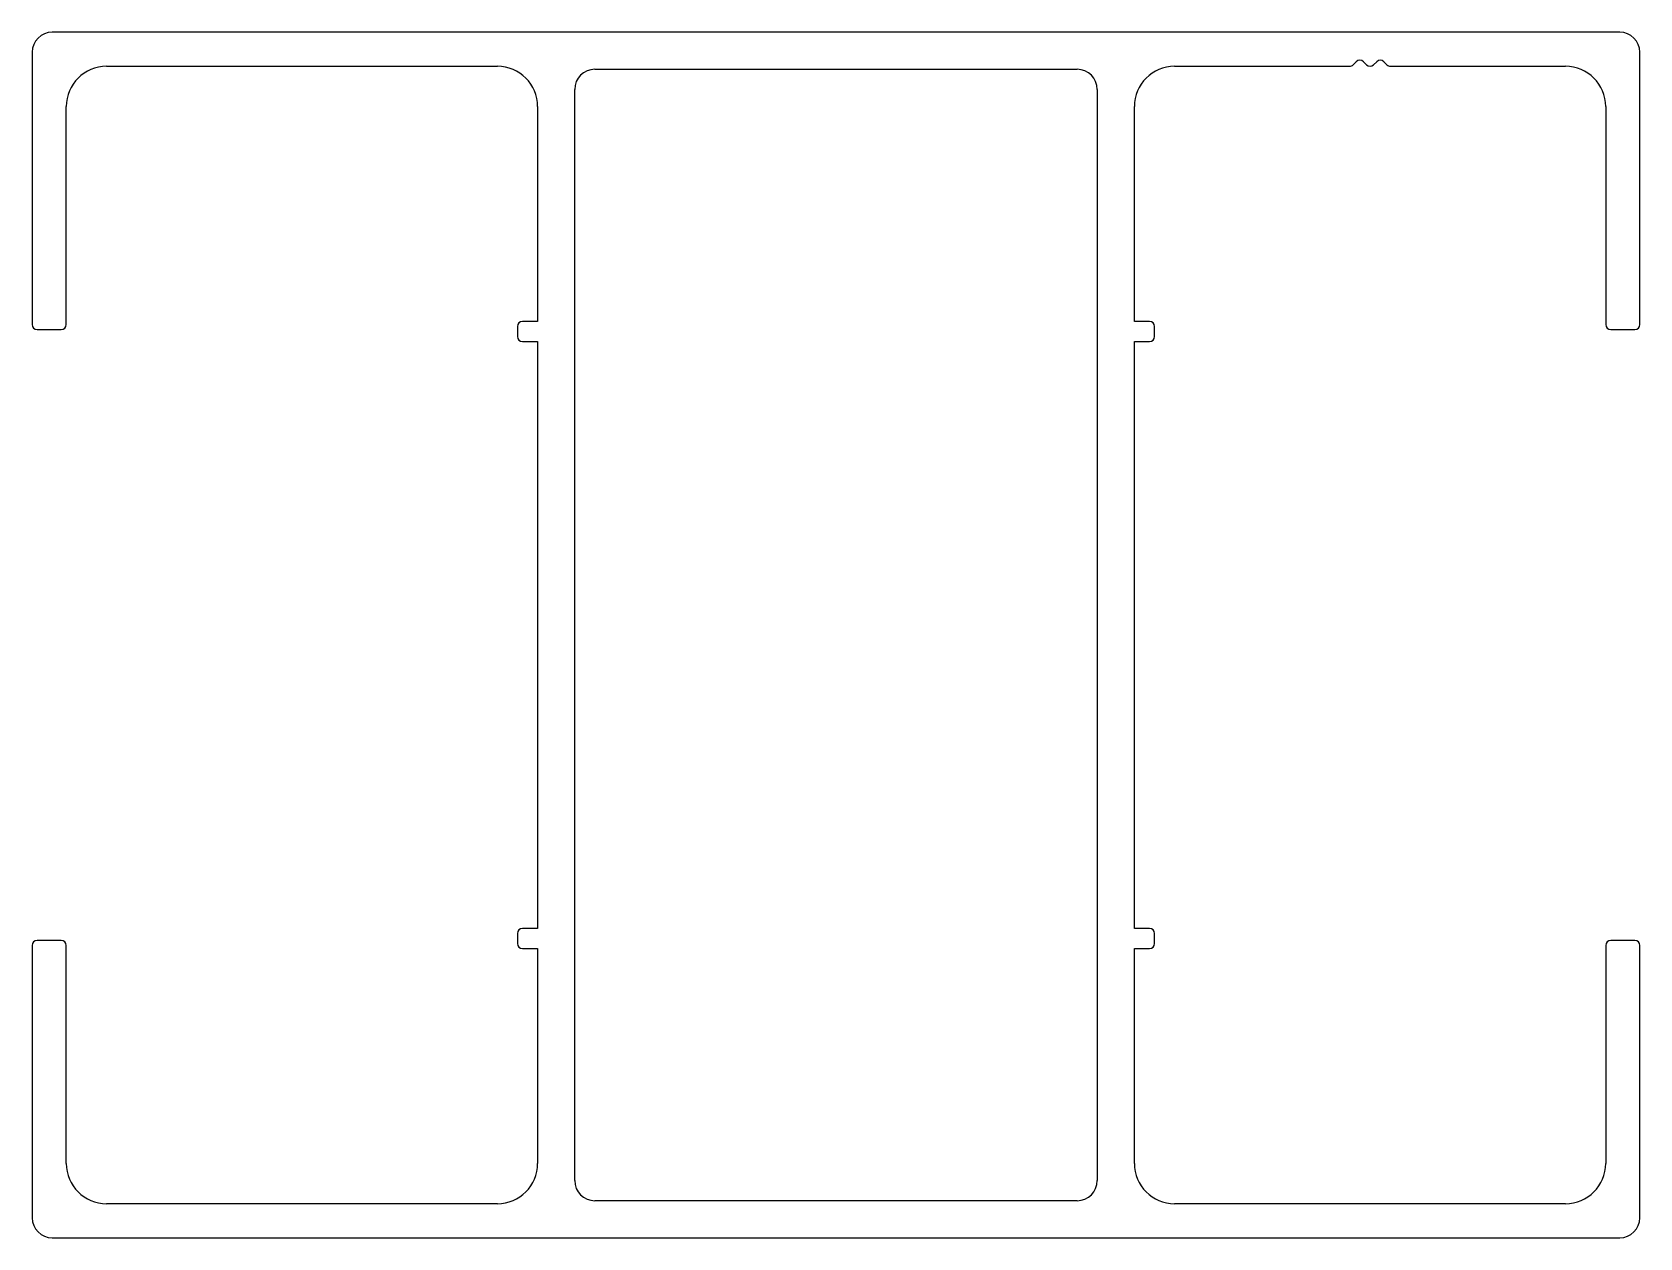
# Model space of a CAD drawing. Extents: x 1530.4 to 1610.4, y 1030.6 to 1090.6.
import ezdxf

# ---------------------------------------------------------------- set-up
doc = ezdxf.new("R2010")
doc.units = 0
doc.layers.get('0').update_dxf_attribs({"linetype": 'CONTINUOUS'})

msp = doc.modelspace()

# ---------------------------------------------------------------- linework, layer by layer
for p, q in [((1609.435, 1090.564), (1531.435, 1090.564)), ((1530.435, 1089.564), (1530.435, 1076.014)), ((1534.135, 1088.864), (1553.585, 1088.864)), ((1587.285, 1088.864), (1595.992, 1088.864)), ((1596.169, 1088.937), (1596.324, 1089.093)), ((1596.678, 1089.093), (1596.834, 1088.937)), ((1597.187, 1088.937), (1597.343, 1089.093)), ((1597.696, 1089.093), (1597.852, 1088.937)), ((1598.029, 1088.864), (1606.735, 1088.864)), ((1610.435, 1076.014), (1610.435, 1089.564)), ((1558.435, 1088.714), (1582.435, 1088.714)), ((1557.435, 1033.414), (1557.435, 1087.714)), ((1583.435, 1087.714), (1583.435, 1033.414)), ((1532.135, 1076.014), (1532.135, 1086.864)), ((1555.585, 1086.864), (1555.585, 1076.164)), ((1585.285, 1076.164), (1585.285, 1086.864)), ((1608.735, 1086.864), (1608.735, 1076.014)), ((1555.585, 1076.164), (1554.835, 1076.164)), ((1586.035, 1076.164), (1585.285, 1076.164)), ((1530.685, 1075.764), (1531.885, 1075.764)), ((1554.585, 1075.914), (1554.585, 1075.414)), ((1586.285, 1075.414), (1586.285, 1075.914)), ((1608.985, 1075.764), (1610.185, 1075.764)), ((1554.835, 1075.164), (1555.585, 1075.164)), ((1555.585, 1075.164), (1555.585, 1045.964)), ((1585.285, 1045.964), (1585.285, 1075.164)), ((1585.285, 1075.164), (1586.035, 1075.164)), ((1554.585, 1045.714), (1554.585, 1045.214)), ((1555.585, 1045.964), (1554.835, 1045.964)), ((1586.035, 1045.964), (1585.285, 1045.964)), ((1586.285, 1045.214), (1586.285, 1045.714)), ((1530.435, 1045.114), (1530.435, 1031.564)), ((1531.885, 1045.364), (1530.685, 1045.364)), ((1532.135, 1034.264), (1532.135, 1045.114)), ((1554.835, 1044.964), (1555.585, 1044.964)), ((1555.585, 1044.964), (1555.585, 1034.264)), ((1585.285, 1034.264), (1585.285, 1044.964)), ((1585.285, 1044.964), (1586.035, 1044.964)), ((1608.735, 1045.114), (1608.735, 1034.264)), ((1610.185, 1045.364), (1608.985, 1045.364)), ((1610.435, 1031.564), (1610.435, 1045.114)), ((1553.585, 1032.264), (1534.135, 1032.264)), ((1582.435, 1032.414), (1558.435, 1032.414)), ((1606.735, 1032.264), (1587.285, 1032.264)), ((1531.435, 1030.564), (1609.435, 1030.564))]:
    msp.add_line(p, q)
for centre, radius, start, end in [((1531.435, 1089.564), 1, 90, 180), ((1609.435, 1089.564), 1, 0, 90), ((1534.135, 1086.864), 2, 90, 180), ((1553.585, 1086.864), 2, 360, 90), ((1587.285, 1086.864), 2, 90, 180), ((1595.992, 1089.114), 0.25, 270, 315), ((1596.501, 1088.916), 0.25, 45, 135), ((1597.01, 1089.114), 0.25, 225, 315), ((1597.52, 1088.916), 0.25, 45, 135), ((1598.029, 1089.114), 0.25, 225, 270), ((1606.735, 1086.864), 2, 360, 90), ((1558.435, 1087.714), 1, 90, 180), ((1582.435, 1087.714), 1, 0, 90), ((1530.685, 1076.014), 0.25, 180, 270), ((1531.885, 1076.014), 0.25, 270, 360), ((1554.835, 1075.914), 0.25, 90, 180), ((1586.035, 1075.914), 0.25, 0, 90), ((1608.985, 1076.014), 0.25, 180, 270), ((1610.185, 1076.014), 0.25, 270, 0), ((1554.835, 1075.414), 0.25, 180, 270), ((1586.035, 1075.414), 0.25, 270, 360), ((1554.835, 1045.714), 0.25, 90, 180), ((1586.035, 1045.714), 0.25, 0, 90), ((1530.685, 1045.114), 0.25, 90, 180), ((1531.885, 1045.114), 0.25, 0, 90), ((1554.835, 1045.214), 0.25, 180, 270), ((1586.035, 1045.214), 0.25, 270, 360), ((1608.985, 1045.114), 0.25, 90, 180), ((1610.185, 1045.114), 0.25, 0, 90), ((1534.135, 1034.264), 2, 180, 270), ((1553.585, 1034.264), 2, 270, 0), ((1587.285, 1034.264), 2, 180, 270), ((1606.735, 1034.264), 2, 270, 0), ((1558.435, 1033.414), 1, 180, 270), ((1582.435, 1033.414), 1, 270, 0), ((1531.435, 1031.564), 1, 180, 270), ((1609.435, 1031.564), 1, 270, 360)]:
    msp.add_arc(centre, radius, start, end)

doc.saveas('drawing.dxf')
